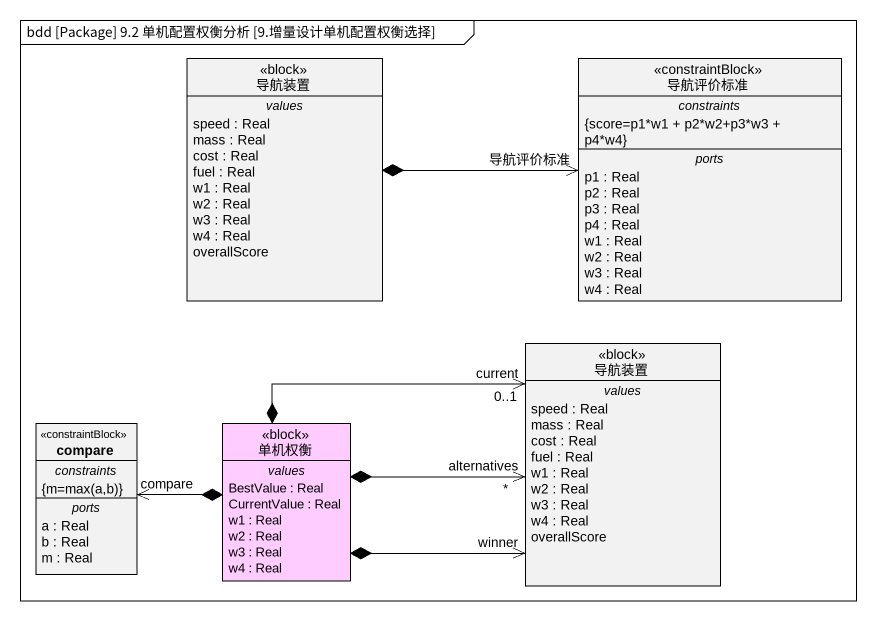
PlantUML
@startuml
mainframe bdd [Package] 9.2 单机配置权衡分析 [9.增量设计单机配置权衡选择]
hide circle
hide empty members
class 导航装置 <<block>> {
  -- values --
  speed : Real
  mass : Real
  cost : Real
  fuel : Real
  w1 : Real
  w2 : Real
  w3 : Real
  w4 : Real
  overallScore
}
class 导航评价标准 <<constraintBlock>> {
  -- constraints --
  {score=p1*w1 + p2*w2+p3*w3 + p4*w4}
  -- ports --
  p1 : Real
  p2 : Real
  p3 : Real
  p4 : Real
  w1 : Real
  w2 : Real
  w3 : Real
  w4 : Real
}
class "导航装置" as 导航装置_2 <<block>> {
  -- values --
  speed : Real
  mass : Real
  cost : Real
  fuel : Real
  w1 : Real
  w2 : Real
  w3 : Real
  w4 : Real
  overallScore
}
class compare <<constraintBlock>> {
  -- constraints --
  {field} {m=max(a,b)}
  -- ports --
  a : Real
  b : Real
  m : Real
}
class 单机权衡 <<block>> #FFCCFF {
  -- values --
  BestValue : Real
  CurrentValue : Real
  w1 : Real
  w2 : Real
  w3 : Real
  w4 : Real
}
导航装置 *-right-> "导航评价标准" 导航评价标准
单机权衡 *-right-> "current\n0..1" 导航装置_2
单机权衡 *-right-> "alternatives\n*" 导航装置_2
单机权衡 *-right-> "winner" 导航装置_2
单机权衡 *-left-> "compare" compare
@enduml
